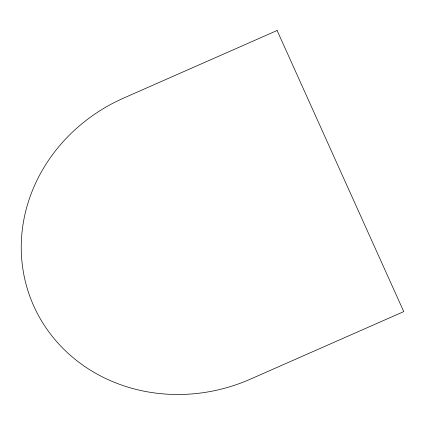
<?xml version="1.0" encoding="UTF-8"?>
<svg xmlns="http://www.w3.org/2000/svg" width="425" height="425" viewBox="0 0 425 425"><rect width="100%" height="100%" fill="white"/><g stroke="black" fill="none" stroke-linecap="round" stroke-linejoin="round"><path stroke-width="0.64" d="M277.111 30.504L123.797 98.021A167.556 154.121 -21.1 0 0 33.803 306.09A167.556 154.121 -21.1 0 0 250.437 379.127L403.75 311.61L277.111 30.504"/></g></svg>
